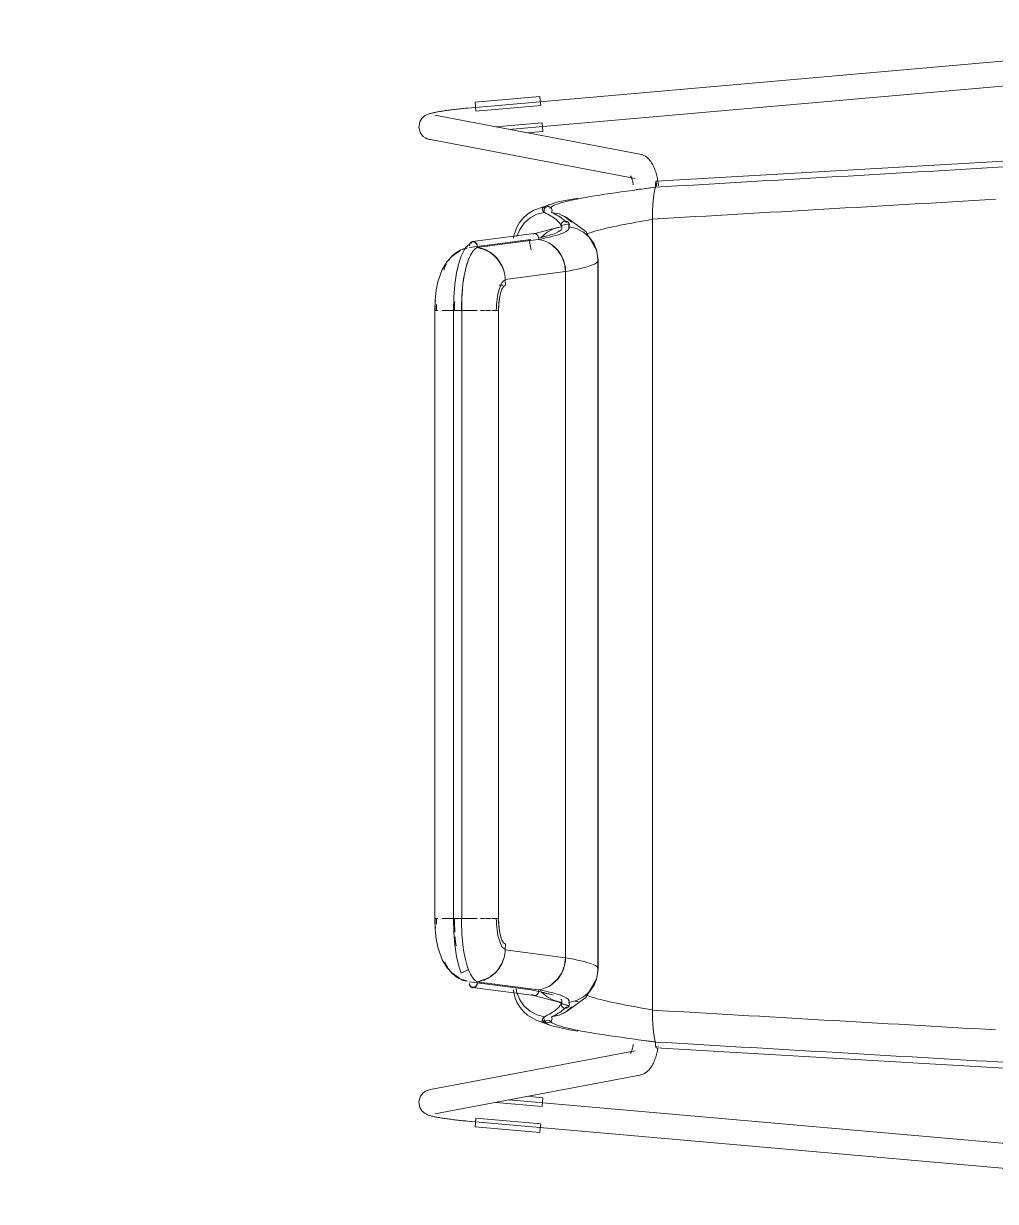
# Model space of a CAD drawing. Header units: millimetres. Extents: x 155927 to 295199, y -4084 to 97293.
# Drawn here: x 218552 to 219023, y 12021 to 12593 of the extents above; entities that cross this region are included whole.
import ezdxf

# ---------------------------------------------------------------- set-up
doc = ezdxf.new("R2010")
doc.units = ezdxf.units.MM
doc.header["$MEASUREMENT"] = 0
doc.layers.add('A-DOOR', color=4, linetype='CONTINUOUS', lineweight=9)
doc.layers.add('I-FURN', color=8, linetype='CONTINUOUS', lineweight=9)

msp = doc.modelspace()

# ---------------------------------------------------------------- linework, layer by layer
at = {"layer": 'A-DOOR'}
msp.add_arc((217568.33, 13505.61), 1010, 270, 0, dxfattribs=at)
at = {"layer": 'I-FURN'}
for p, q in [((219210.13, 12590.59), (218766.81, 12551.64)), ((218786.68, 12541.34), (219211.18, 12578.64)), ((218770.42, 12554.46), (218801.83, 12557.22)), ((218770.6, 12552.41), (218770.42, 12554.46)), ((218801.83, 12557.22), (218802.01, 12555.17)), ((218802.01, 12555.17), (218802.19, 12553.11)), ((218746.27, 12548.01), (218746.83, 12548.31)), ((218746.83, 12548.31), (218747.3, 12548.53)), ((218747.3, 12548.53), (218747.73, 12548.7)), ((218747.73, 12548.7), (218748.14, 12548.84)), ((218748.14, 12548.84), (218748.53, 12548.96)), ((218748.53, 12548.96), (218748.93, 12549.08)), ((218748.93, 12549.08), (218749.33, 12549.19)), ((218749.33, 12549.19), (218749.74, 12549.29)), ((218749.74, 12549.29), (218750.17, 12549.39)), ((218750.17, 12549.39), (218750.61, 12549.49)), ((218750.61, 12549.49), (218751.07, 12549.59)), ((218751.07, 12549.59), (218751.55, 12549.68)), ((218751.55, 12549.68), (218752.05, 12549.78)), ((218752.05, 12549.78), (218752.56, 12549.87)), ((218752.56, 12549.87), (218753.09, 12549.96)), ((218753.09, 12549.96), (218753.64, 12550.06)), ((218753.64, 12550.06), (218754.21, 12550.15)), ((218754.21, 12550.15), (218754.8, 12550.24)), ((218754.8, 12550.24), (218755.4, 12550.33)), ((218755.4, 12550.33), (218756.02, 12550.42)), ((218756.02, 12550.42), (218756.66, 12550.51)), ((218756.66, 12550.51), (218757.31, 12550.6)), ((218757.31, 12550.6), (218757.97, 12550.69)), ((218757.97, 12550.69), (218758.64, 12550.78)), ((218758.64, 12550.78), (218759.33, 12550.86)), ((218759.33, 12550.86), (218760.03, 12550.95)), ((218760.03, 12550.95), (218760.74, 12551.03)), ((218760.74, 12551.03), (218761.46, 12551.11)), ((218761.46, 12551.11), (218762.18, 12551.19)), ((218762.18, 12551.19), (218762.92, 12551.27)), ((218762.92, 12551.27), (218763.66, 12551.35)), ((218763.66, 12551.35), (218764.4, 12551.42)), ((218764.4, 12551.42), (218765.15, 12551.49)), ((218765.15, 12551.49), (218765.9, 12551.56)), ((218765.9, 12551.56), (218766.65, 12551.63)), ((218766.65, 12551.63), (218766.81, 12551.64)), ((218770.78, 12550.35), (218770.6, 12552.41)), ((218770.79, 12550.23), (218802.2, 12552.99)), ((218743.13, 12542.26), (218743.62, 12545.02)), ((218743.62, 12545.02), (218744.66, 12546.68)), ((218744.66, 12546.68), (218745.57, 12547.53)), ((218745.57, 12547.53), (218746.27, 12548.01)), ((218850.25, 12529.35), (218750.96, 12548.16)), ((218802.94, 12544.54), (218780.34, 12542.55)), ((218802.95, 12544.41), (218803.13, 12542.35)), ((218743.97, 12539.51), (218743.13, 12542.26)), ((218743.97, 12539.51), (218745.29, 12537.93)), ((218745.29, 12537.93), (218746.37, 12537.19)), ((218746.37, 12537.19), (218747.17, 12536.81)), ((218747.17, 12536.81), (218747.79, 12536.6)), ((218795.42, 12539.61), (218803.31, 12540.31)), ((218803.13, 12542.35), (218803.31, 12540.31)), ((218747.79, 12536.6), (218748.31, 12536.46)), ((218748.31, 12536.46), (218748.72, 12536.37)), ((218748.72, 12536.37), (218848.02, 12517.56)), ((219190.01, 12535.45), (218858.1, 12516.16)), ((218850.25, 12529.35), (218851.24, 12529.09)), ((218851.24, 12529.09), (218852.13, 12528.73)), ((218852.13, 12528.73), (218852.92, 12528.29)), ((218852.92, 12528.29), (218853.61, 12527.81)), ((218853.61, 12527.81), (218854.21, 12527.3)), ((218854.21, 12527.3), (218854.73, 12526.78)), ((218854.73, 12526.78), (218855.18, 12526.25)), ((218855.18, 12526.25), (218855.58, 12525.71)), ((218855.58, 12525.71), (218855.94, 12525.18)), ((218855.94, 12525.18), (218856.26, 12524.64)), ((218856.26, 12524.64), (218856.55, 12524.1)), ((218856.55, 12524.1), (218856.83, 12523.55)), ((218856.83, 12523.55), (218857.08, 12522.99)), ((218857.08, 12522.99), (218857.31, 12522.42)), ((218857.31, 12522.42), (218857.53, 12521.84)), ((218857.53, 12521.84), (218857.74, 12521.25)), ((218857.74, 12521.25), (218857.93, 12520.64)), ((218857.93, 12520.64), (218858.12, 12520.02)), ((218858.12, 12520.02), (218858.29, 12519.39)), ((218845.79, 12518.78), (218845.8, 12518.75)), ((218845.8, 12518.75), (218845.85, 12518.68)), ((218845.85, 12518.68), (218845.89, 12518.59)), ((218845.89, 12518.59), (218845.97, 12518.44)), ((218845.97, 12518.44), (218846.05, 12518.25)), ((218846.05, 12518.25), (218846.15, 12518.02)), ((218846.15, 12518.02), (218846.25, 12517.75)), ((218846.25, 12517.75), (218846.36, 12517.44)), ((218846.36, 12517.44), (218846.46, 12517.11)), ((218846.46, 12517.11), (218846.57, 12516.74)), ((218846.57, 12516.74), (218846.68, 12516.35)), ((218846.68, 12516.35), (218846.79, 12515.93)), ((218846.79, 12515.93), (218846.89, 12515.48)), ((218846.89, 12515.48), (218846.99, 12515.01)), ((218846.99, 12515.01), (218847.09, 12514.52)), ((218857.92, 12515.21), (218857.89, 12514.75)), ((218857.89, 12514.76), (218857.92, 12515.21)), ((218857.89, 12514.26), (218857.89, 12514.76)), ((218857.89, 12514.75), (218857.89, 12514.26)), ((218857.89, 12514.26), (218857.89, 12513.76)), ((218857.89, 12513.76), (218857.89, 12514.26)), ((218857.92, 12515.21), (218857.95, 12515.6)), ((218857.95, 12515.59), (218857.92, 12515.21)), ((218857.99, 12515.89), (218857.95, 12515.59)), ((218857.95, 12515.6), (218857.99, 12515.89)), ((218857.99, 12515.89), (218858.04, 12516.09)), ((218858.04, 12516.08), (218857.99, 12515.89)), ((218858.1, 12516.16), (218858.04, 12516.08)), ((218858.04, 12516.09), (218858.1, 12516.16)), ((218858.15, 12516.09), (218858.1, 12516.16)), ((218858.1, 12516.16), (218858.15, 12516.1)), ((218858.15, 12516.1), (218858.2, 12515.91)), ((218858.2, 12515.91), (218858.15, 12516.09)), ((218858.24, 12515.62), (218858.2, 12515.91)), ((218858.2, 12515.91), (218858.24, 12515.62)), ((218858.28, 12515.24), (218858.24, 12515.62)), ((218858.24, 12515.62), (218858.28, 12515.24)), ((218858.3, 12514.79), (218858.28, 12515.24)), ((218858.28, 12515.24), (218858.3, 12514.79)), ((218858.29, 12519.39), (218858.45, 12518.75)), ((218858.31, 12514.3), (218858.3, 12514.79)), ((218858.3, 12514.79), (218858.31, 12514.3)), ((218858.31, 12513.8), (218858.31, 12514.3)), ((218858.31, 12514.3), (218858.31, 12513.8)), ((218858.45, 12518.75), (218858.6, 12518.1)), ((218858.6, 12518.1), (218858.75, 12517.43)), ((218858.75, 12517.43), (218858.88, 12516.75)), ((218858.88, 12516.75), (218859, 12516.05)), ((218859, 12516.05), (218859.07, 12515.65)), ((218859.12, 12515.35), (218859.23, 12514.63)), ((218859.23, 12514.63), (218859.33, 12513.91)), ((218856.83, 12508.18), (218857.14, 12510.64)), ((218857.14, 12510.64), (218856.83, 12508.15)), ((218857.14, 12510.65), (218857.51, 12512.39)), ((218857.51, 12512.39), (218857.14, 12510.64)), ((218857.51, 12512.39), (218857.91, 12513.29)), ((218857.91, 12513.29), (218857.51, 12512.39)), ((218857.89, 12513.76), (218857.91, 12513.29)), ((218857.91, 12513.29), (218857.89, 12513.76)), ((218810.52, 12506.15), (218798.81, 12502.16)), ((218803.88, 12502.5), (218804.08, 12502.96)), ((218804.07, 12502.96), (218803.88, 12502.51)), ((218804.38, 12503.35), (218804.07, 12502.96)), ((218804.08, 12502.96), (218804.38, 12503.35)), ((218804.38, 12503.35), (218804.78, 12503.65)), ((218804.77, 12503.65), (218804.38, 12503.35)), ((218805.23, 12503.85), (218804.77, 12503.65)), ((218804.78, 12503.65), (218805.23, 12503.84)), ((218805.23, 12503.84), (218805.71, 12503.92)), ((218805.71, 12503.92), (218805.23, 12503.85)), ((218805.71, 12503.92), (218806.2, 12503.86)), ((218806.2, 12503.86), (218805.71, 12503.92)), ((218806.2, 12503.86), (218806.66, 12503.67)), ((218806.66, 12503.68), (218806.2, 12503.86)), ((218807.06, 12503.39), (218806.66, 12503.68)), ((218806.66, 12503.67), (218807.06, 12503.39)), ((218807.06, 12503.39), (218807.38, 12503.01)), ((218807.38, 12503.01), (218807.06, 12503.39)), ((218807.38, 12503.01), (218807.59, 12502.56)), ((218807.59, 12502.56), (218807.38, 12503.01)), ((218807.59, 12502.56), (218807.68, 12502.07)), ((218807.68, 12502.07), (218807.59, 12502.56)), ((218820.18, 12508.05), (218810.52, 12506.15)), ((218856.44, 12501.57), (218856.59, 12505.05)), ((218856.59, 12505.04), (218856.44, 12501.51)), ((218856.59, 12505.09), (218856.83, 12508.15)), ((218856.83, 12508.15), (218856.59, 12505.04)), ((218793.74, 12498.35), (218791.96, 12496.18)), ((218795.98, 12500.34), (218793.74, 12498.35)), ((218797.06, 12498.4), (218794.23, 12495.92)), ((218798.81, 12502.16), (218795.98, 12500.34)), ((218800.38, 12500.14), (218797.06, 12498.4)), ((218804.01, 12501.04), (218800.38, 12500.14)), ((218803.88, 12502.51), (218803.8, 12502.01)), ((218803.8, 12502.01), (218803.88, 12502.5)), ((218803.85, 12501.51), (218803.8, 12502.01)), ((218803.8, 12502.01), (218803.85, 12501.51)), ((218804.01, 12501.04), (218803.85, 12501.51)), ((218803.85, 12501.51), (218804.01, 12501.04)), ((218807.65, 12501.57), (218807.5, 12501.09)), ((218807.5, 12501.09), (218807.65, 12501.57)), ((218807.5, 12501.09), (218811.11, 12500.3)), ((218811.11, 12500.31), (218807.5, 12501.09)), ((218807.68, 12502.07), (218807.65, 12501.57)), ((218807.65, 12501.57), (218807.68, 12502.07)), ((218814.43, 12498.67), (218811.11, 12500.31)), ((218811.11, 12500.3), (218814.43, 12498.66)), ((218814.51, 12498.72), (218812.76, 12499.61)), ((218813.18, 12496.67), (218813.64, 12496.86)), ((218813.64, 12496.86), (218813.18, 12496.67)), ((218814.13, 12496.93), (218813.64, 12496.86)), ((218813.64, 12496.86), (218814.13, 12496.92)), ((218814.62, 12496.86), (218814.13, 12496.93)), ((218814.13, 12496.92), (218814.62, 12496.86)), ((218817.27, 12496.27), (218814.43, 12498.67)), ((218814.43, 12498.66), (218817.27, 12496.27)), ((218824.05, 12491.74), (218814.51, 12498.72)), ((218814.62, 12496.86), (218815.08, 12496.67)), ((218815.09, 12496.67), (218814.62, 12496.86)), ((218856.38, 12497.82), (218856.44, 12501.51)), ((218856.44, 12501.51), (218856.38, 12497.74)), ((218856.38, 12497.74), (218856.38, 12114.34)), ((218856.38, 12114.34), (218856.38, 12497.74)), ((218790.62, 12493.91), (218789.32, 12490.31)), ((218791.96, 12496.18), (218790.62, 12493.91)), ((218792.06, 12492.84), (218790.66, 12489.32)), ((218794.23, 12495.92), (218792.06, 12492.84)), ((218798.92, 12490.76), (218810.53, 12493.73)), ((218805.27, 12491.44), (218802.4, 12488.93)), ((218808.67, 12493.19), (218805.27, 12491.44)), ((218812.38, 12494.09), (218808.67, 12493.19)), ((218810.53, 12493.73), (218812.4, 12494.05)), ((218815.99, 12495.6), (218812.1, 12494.76)), ((218812.18, 12495.05), (218812.26, 12495.54)), ((218812.26, 12495.54), (218812.18, 12495.05)), ((218812.22, 12494.55), (218812.18, 12495.05)), ((218812.18, 12495.05), (218812.22, 12494.56)), ((218812.22, 12494.56), (218812.38, 12494.09)), ((218812.38, 12494.08), (218812.22, 12494.55)), ((218812.46, 12496), (218812.26, 12495.54)), ((218812.26, 12495.54), (218812.47, 12495.99)), ((218812.78, 12496.38), (218812.46, 12496)), ((218812.47, 12495.99), (218812.78, 12496.37)), ((218812.78, 12496.37), (218813.18, 12496.67)), ((218813.18, 12496.67), (218812.78, 12496.38)), ((218815.08, 12496.67), (218815.49, 12496.37)), ((218815.49, 12496.38), (218815.09, 12496.67)), ((218815.8, 12496), (218815.49, 12496.38)), ((218815.49, 12496.37), (218815.8, 12495.99)), ((218816, 12495.54), (218815.8, 12496)), ((218815.8, 12495.99), (218816, 12495.54)), ((218815.9, 12493.02), (218815.86, 12495.9)), ((218816.05, 12494.55), (218815.88, 12494.08)), ((218815.89, 12494.09), (218816.05, 12494.56)), ((218819.6, 12493.19), (218815.89, 12494.09)), ((218816, 12495.54), (218816.08, 12495.05)), ((218816.09, 12495.05), (218816, 12495.54)), ((218816.08, 12495.05), (218816.05, 12494.55)), ((218816.05, 12494.56), (218816.09, 12495.05)), ((218819.6, 12493.19), (218822.99, 12491.43)), ((218823, 12491.44), (218819.6, 12493.19)), ((218822.99, 12491.43), (218825.86, 12488.93)), ((218825.87, 12488.93), (218823, 12491.44)), ((218829.16, 12483.08), (218824.05, 12491.74)), ((218765.82, 12484.01), (218768.72, 12486.56)), ((218797.35, 12487.92), (218767.66, 12484.08)), ((218799, 12490.77), (218769.22, 12486.92)), ((218771.2, 12484.1), (218800.9, 12487.94)), ((218789.32, 12490.31), (218789.09, 12488.54)), ((218796.57, 12487.8), (218797.53, 12482.98)), ((218798.76, 12490.72), (218798.32, 12490.54)), ((218799.23, 12490.79), (218798.76, 12490.72)), ((218799.7, 12490.72), (218799.23, 12490.79)), ((218800.14, 12490.53), (218799.7, 12490.72)), ((218800.52, 12490.24), (218800.14, 12490.53)), ((218800.82, 12489.86), (218800.52, 12490.24)), ((218801.02, 12489.4), (218800.82, 12489.86)), ((218801.1, 12488.91), (218801.02, 12489.4)), ((218801.06, 12488.42), (218801.1, 12488.91)), ((218825.86, 12488.93), (218828.03, 12485.79)), ((218828.04, 12485.8), (218825.87, 12488.93)), ((218829.23, 12482.93), (218827.86, 12486.11)), ((218828.03, 12485.79), (218829.4, 12482.22)), ((218829.4, 12482.22), (218828.04, 12485.8)), ((218756.84, 12477.29), (218759.13, 12479.76)), ((218759.13, 12479.76), (218763.03, 12482.44)), ((218762.47, 12476.44), (218763.64, 12479.9)), ((218763.03, 12482.44), (218763.23, 12482.54)), ((218763.64, 12479.9), (218765.82, 12484.01)), ((218768.85, 12484.23), (218773.63, 12484.85)), ((218810.41, 12482.83), (218807.67, 12485.31)), ((218812.49, 12479.71), (218810.41, 12482.83)), ((218813.8, 12476.17), (218812.49, 12479.71)), ((218830.03, 12477.89), (218829.23, 12482.93)), ((218829.4, 12482.22), (218829.88, 12478.43)), ((218829.88, 12478.43), (218829.4, 12482.22)), ((218754.45, 12473.4), (218756.84, 12477.29)), ((218761.37, 12471.75), (218762.47, 12476.44)), ((218766.08, 12474.7), (218765.11, 12470.27)), ((218767.18, 12478.14), (218766.08, 12474.7)), ((218814.28, 12472.4), (218813.8, 12476.17)), ((218829.88, 12478.43), (218829.88, 12133.65)), ((218829.88, 12133.65), (218829.88, 12478.43)), ((218830.03, 12438.99), (218830.03, 12477.9)), ((218752.32, 12467.35), (218754.45, 12473.4)), ((218760.53, 12466.13), (218761.37, 12471.75)), ((218765.11, 12470.27), (218764.52, 12466.26)), ((218785, 12468.54), (218814.28, 12472.4)), ((218785.07, 12465.82), (218785, 12468.54)), ((218814.28, 12472.4), (218814.28, 12139.69)), ((218814.28, 12139.69), (218814.28, 12472.4)), ((218751.02, 12458.5), (218751.53, 12463.32)), ((218751.53, 12463.32), (218752.32, 12467.35)), ((218760.04, 12460.01), (218760.53, 12466.13)), ((218764.52, 12466.26), (218763.99, 12459.69)), ((218784.03, 12465.82), (218782.06, 12465.82)), ((218782.75, 12461.85), (218783.42, 12463.83)), ((218783.42, 12463.83), (218784.21, 12465.18)), ((218784.21, 12465.18), (218785.07, 12465.82)), ((218750.91, 12453.47), (218751.02, 12458.5)), ((218759.95, 12453.47), (218760.04, 12460.01)), ((218763.99, 12459.69), (218763.91, 12453.47)), ((218781.92, 12456.5), (218782.24, 12459.36)), ((218782.24, 12459.36), (218782.75, 12461.85)), ((218751.08, 12453.47), (218750.91, 12453.47)), ((218750.91, 12453.47), (218750.91, 12158.62)), ((218750.93, 12453.47), (218752.4, 12453.47)), ((218754.43, 12453.47), (218757.01, 12453.47)), ((218760.19, 12453.47), (218757.17, 12453.47)), ((218757.18, 12453.47), (218760.19, 12453.47)), ((218759.95, 12453.47), (218759.95, 12158.62)), ((218759.95, 12453.47), (218763.9, 12453.47)), ((218760.02, 12453.47), (218759.95, 12453.47)), ((218760.22, 12453.47), (218760.02, 12453.47)), ((218760.52, 12453.47), (218760.22, 12453.47)), ((218760.91, 12453.47), (218760.52, 12453.47)), ((218761.36, 12453.47), (218760.91, 12453.47)), ((218761.86, 12453.47), (218761.36, 12453.47)), ((218762.35, 12453.47), (218761.86, 12453.47)), ((218762.83, 12453.47), (218762.35, 12453.47)), ((218763.25, 12453.47), (218762.83, 12453.47)), ((218763.58, 12453.47), (218763.25, 12453.47)), ((218763.8, 12453.47), (218763.58, 12453.47)), ((218763.9, 12453.47), (218763.8, 12453.47)), ((218767.69, 12453.47), (218763.88, 12453.47)), ((218763.88, 12453.47), (218767.69, 12453.47)), ((218763.91, 12158.62), (218763.91, 12453.47)), ((218767.89, 12453.47), (218771.45, 12453.47)), ((218773.08, 12453.47), (218774.92, 12453.47)), ((218775.44, 12453.47), (218777.9, 12453.47)), ((218778.49, 12453.47), (218780.23, 12453.47)), ((218781.75, 12453.47), (218781.75, 12158.62)), ((218781.81, 12453.47), (218781.92, 12456.5)), ((218781.81, 12158.62), (218781.81, 12453.47)), ((218830.03, 12134.19), (218830.03, 12438.99)), ((218750.91, 12158.62), (218751.08, 12158.62)), ((218750.91, 12158.62), (218751.02, 12153.59)), ((218752.4, 12158.62), (218750.93, 12158.62)), ((218757.01, 12158.62), (218754.43, 12158.62)), ((218757.17, 12158.62), (218760.19, 12158.62)), ((218760.19, 12158.62), (218757.18, 12158.62)), ((218763.8, 12158.62), (218759.95, 12158.62)), ((218759.95, 12158.62), (218760.04, 12152.07)), ((218759.95, 12158.62), (218760.02, 12158.62)), ((218760.02, 12158.62), (218760.22, 12158.62)), ((218760.22, 12158.62), (218760.52, 12158.62)), ((218760.52, 12158.62), (218760.91, 12158.62)), ((218760.91, 12158.62), (218761.36, 12158.62)), ((218761.36, 12158.62), (218761.86, 12158.62)), ((218761.86, 12158.62), (218762.35, 12158.62)), ((218762.35, 12158.62), (218762.83, 12158.62)), ((218762.83, 12158.62), (218763.25, 12158.62)), ((218763.25, 12158.62), (218763.58, 12158.62)), ((218763.58, 12158.62), (218763.8, 12158.62)), ((218763.88, 12158.62), (218767.69, 12158.62)), ((218767.69, 12158.62), (218763.88, 12158.62)), ((218771.45, 12158.62), (218767.89, 12158.62)), ((218774.92, 12158.62), (218773.07, 12158.62)), ((218777.9, 12158.62), (218775.44, 12158.62)), ((218780.23, 12158.62), (218778.49, 12158.62)), ((218781.92, 12155.58), (218781.81, 12158.62)), ((218782.24, 12152.73), (218781.92, 12155.58)), ((218751.02, 12153.59), (218751.53, 12148.76)), ((218751.53, 12148.76), (218752.32, 12144.73)), ((218760.04, 12152.07), (218760.53, 12145.95)), ((218782.75, 12150.23), (218782.24, 12152.73)), ((218783.42, 12148.25), (218782.75, 12150.23)), ((218752.32, 12144.73), (218754.45, 12138.68)), ((218760.53, 12145.95), (218761.37, 12140.33)), ((218784.21, 12146.9), (218783.42, 12148.25)), ((218785.07, 12146.26), (218784.21, 12146.9)), ((218785, 12143.55), (218785.07, 12146.26)), ((218814.28, 12139.69), (218785, 12143.55)), ((218754.45, 12138.68), (218756.84, 12134.8)), ((218761.37, 12140.33), (218762.47, 12135.64)), ((218813.8, 12135.92), (218814.28, 12139.69)), ((218756.84, 12134.8), (218759.13, 12132.32)), ((218759.13, 12132.32), (218763.03, 12129.64)), ((218762.47, 12135.64), (218763.64, 12132.19)), ((218763.64, 12132.19), (218767.18, 12133.95)), ((218810.41, 12129.26), (218812.49, 12132.37)), ((218812.49, 12132.37), (218813.8, 12135.92)), ((218830.03, 12134.19), (218829.23, 12129.15)), ((218829.88, 12133.65), (218829.4, 12129.86)), ((218829.4, 12129.86), (218829.88, 12133.65)), ((218763.03, 12129.64), (218763.23, 12129.55)), ((218767.66, 12128), (218797.35, 12124.16)), ((218771.19, 12127.55), (218773.63, 12127.23)), ((218771.2, 12127.98), (218800.9, 12124.14)), ((218807.67, 12126.77), (218810.41, 12129.26)), ((218829.16, 12129), (218824.05, 12120.35)), ((218828.03, 12126.29), (218825.86, 12123.16)), ((218825.87, 12123.15), (218828.04, 12126.29)), ((218829.23, 12129.15), (218827.86, 12125.97)), ((218829.4, 12129.86), (218828.03, 12126.29)), ((218828.04, 12126.29), (218829.4, 12129.86)), ((218769.22, 12125.16), (218799, 12121.31)), ((218789, 12124.04), (218789.15, 12122.62)), ((218789.15, 12122.62), (218789.8, 12120.11)), ((218789.8, 12120.11), (218790.83, 12117.75)), ((218790.67, 12122.77), (218790.29, 12124.51)), ((218790.29, 12124.5), (218790.66, 12122.76)), ((218790.66, 12122.76), (218792.06, 12119.25)), ((218802.87, 12122.91), (218796.57, 12124.28)), ((218797.93, 12121.84), (218798.32, 12121.55)), ((218798.32, 12121.55), (218798.76, 12121.36)), ((218798.76, 12121.36), (218799.23, 12121.29)), ((218798.92, 12121.32), (218810.53, 12118.35)), ((218799.23, 12121.29), (218799.7, 12121.36)), ((218799.7, 12121.36), (218800.14, 12121.55)), ((218800.14, 12121.55), (218800.52, 12121.84)), ((218800.52, 12121.84), (218800.82, 12122.23)), ((218800.82, 12122.23), (218801.02, 12122.68)), ((218801.02, 12122.68), (218801.1, 12123.17)), ((218801.1, 12123.17), (218801.06, 12123.67)), ((218802.4, 12123.15), (218805.27, 12120.64)), ((218805.3, 12122.15), (218802.87, 12122.91)), ((218805.27, 12120.64), (218808.67, 12118.89)), ((218824.05, 12120.35), (218814.51, 12113.36)), ((218822.99, 12120.65), (218819.6, 12118.9)), ((218819.6, 12118.89), (218823, 12120.64)), ((218825.86, 12123.16), (218822.99, 12120.65)), ((218823, 12120.64), (218825.87, 12123.15)), ((218790.83, 12117.75), (218792.21, 12115.55)), ((218792.06, 12119.25), (218794.23, 12116.16)), ((218792.21, 12115.55), (218793.89, 12113.57)), ((218794.23, 12116.16), (218797.06, 12113.68)), ((218808.67, 12118.89), (218812.38, 12118)), ((218810.53, 12118.35), (218815.86, 12116.19)), ((218812.1, 12117.32), (218815.99, 12116.48)), ((218812.18, 12117.03), (218812.22, 12117.53)), ((218812.22, 12117.53), (218812.18, 12117.03)), ((218812.26, 12116.54), (218812.18, 12117.03)), ((218812.18, 12117.03), (218812.26, 12116.54)), ((218812.22, 12117.53), (218812.38, 12118)), ((218812.38, 12118), (218812.22, 12117.53)), ((218812.47, 12116.09), (218812.26, 12116.54)), ((218812.26, 12116.54), (218812.46, 12116.09)), ((218812.46, 12116.09), (218812.78, 12115.7)), ((218812.78, 12115.71), (218812.47, 12116.09)), ((218813.18, 12115.41), (218812.78, 12115.71)), ((218812.78, 12115.7), (218813.18, 12115.41)), ((218813.64, 12115.23), (218813.18, 12115.41)), ((218813.18, 12115.41), (218813.64, 12115.22)), ((218814.13, 12115.16), (218813.64, 12115.23)), ((218813.64, 12115.22), (218814.13, 12115.16)), ((218814.62, 12115.23), (218814.13, 12115.16)), ((218814.13, 12115.16), (218814.62, 12115.22)), ((218817.27, 12115.82), (218814.43, 12113.42)), ((218814.43, 12113.41), (218817.27, 12115.82)), ((218815.08, 12115.41), (218814.62, 12115.23)), ((218814.62, 12115.22), (218815.09, 12115.41)), ((218815.49, 12115.71), (218815.08, 12115.41)), ((218815.09, 12115.41), (218815.49, 12115.7)), ((218815.8, 12116.09), (218815.49, 12115.71)), ((218815.49, 12115.7), (218815.8, 12116.09)), ((218816, 12116.54), (218815.8, 12116.09)), ((218815.8, 12116.09), (218816, 12116.54)), ((218815.88, 12118), (218816.05, 12117.53)), ((218815.89, 12118), (218819.6, 12118.89)), ((218816.05, 12117.53), (218815.89, 12118)), ((218816.08, 12117.03), (218816, 12116.54)), ((218816, 12116.54), (218816.09, 12117.03)), ((218816.05, 12117.53), (218816.08, 12117.03)), ((218816.09, 12117.03), (218816.05, 12117.53)), ((218856.38, 12114.34), (218856.44, 12110.57)), ((218856.44, 12110.57), (218856.38, 12114.26)), ((218793.89, 12113.57), (218795.86, 12111.84)), ((218795.86, 12111.84), (218799.97, 12109.33)), ((218797.06, 12113.68), (218800.38, 12111.94)), ((218799.97, 12109.33), (218807.6, 12106.66)), ((218800.38, 12111.94), (218804.01, 12111.04)), ((218803.09, 12110.13), (218802.77, 12108.97)), ((218802.77, 12108.97), (218806.61, 12109.16)), ((218803.88, 12109.58), (218803.8, 12110.07)), ((218803.8, 12110.07), (218803.88, 12109.58)), ((218803.85, 12110.57), (218804.01, 12111.04)), ((218804.01, 12111.04), (218803.85, 12110.57)), ((218804.08, 12109.12), (218803.88, 12109.58)), ((218803.88, 12109.58), (218804.07, 12109.12)), ((218804.07, 12109.12), (218804.38, 12108.73)), ((218804.38, 12108.74), (218804.08, 12109.12)), ((218804.78, 12108.44), (218804.38, 12108.74)), ((218804.38, 12108.73), (218804.77, 12108.43)), ((218804.77, 12108.43), (218805.23, 12108.24)), ((218805.23, 12108.24), (218804.78, 12108.44)), ((218807.06, 12108.7), (218806.66, 12108.41)), ((218806.66, 12108.4), (218807.06, 12108.69)), ((218807.38, 12109.07), (218807.06, 12108.7)), ((218807.06, 12108.69), (218807.38, 12109.07)), ((218807.59, 12109.52), (218807.38, 12109.07)), ((218807.38, 12109.07), (218807.59, 12109.52)), ((218811.11, 12111.78), (218807.5, 12110.99)), ((218807.5, 12110.99), (218811.11, 12111.77)), ((218807.5, 12110.99), (218807.65, 12110.51)), ((218807.65, 12110.51), (218807.5, 12110.99)), ((218807.68, 12110.02), (218807.59, 12109.52)), ((218807.59, 12109.52), (218807.68, 12110.01)), ((218807.65, 12110.51), (218807.68, 12110.02)), ((218807.68, 12110.01), (218807.65, 12110.51)), ((218814.43, 12113.42), (218811.11, 12111.78)), ((218811.11, 12111.77), (218814.43, 12113.41)), ((218814.51, 12113.36), (218812.76, 12112.47)), ((218856.44, 12110.57), (218856.59, 12107.04)), ((218856.59, 12107.04), (218856.44, 12110.51)), ((218805.71, 12108.17), (218805.23, 12108.24)), ((218805.23, 12108.24), (218805.71, 12108.16)), ((218806.2, 12108.23), (218805.71, 12108.17)), ((218805.71, 12108.16), (218806.2, 12108.22)), ((218806.66, 12108.41), (218806.2, 12108.23)), ((218806.2, 12108.22), (218806.66, 12108.4)), ((218807.6, 12106.66), (218816.12, 12104.77)), ((218816.12, 12104.77), (218820.18, 12104.03)), ((218856.59, 12107.04), (218856.83, 12103.94)), ((218856.83, 12103.93), (218856.59, 12106.99)), ((218856.83, 12103.94), (218857.14, 12101.44)), ((218857.14, 12101.44), (218856.83, 12103.9)), ((218846.89, 12096.6), (218846.99, 12097.07)), ((218846.99, 12097.07), (218847.09, 12097.56)), ((218857.14, 12101.44), (218857.51, 12099.69)), ((218857.51, 12099.69), (218857.14, 12101.43)), ((218857.91, 12098.79), (218857.51, 12099.69)), ((218857.51, 12099.69), (218857.91, 12098.79)), ((218857.91, 12098.79), (218857.89, 12098.32)), ((218857.89, 12098.32), (218857.91, 12098.79)), ((218857.89, 12098.32), (218857.89, 12097.82)), ((218857.89, 12097.82), (218857.89, 12098.32)), ((218857.89, 12097.82), (218857.89, 12097.33)), ((218857.89, 12097.33), (218857.89, 12097.82)), ((218857.89, 12097.33), (218857.92, 12096.88)), ((218857.92, 12096.87), (218857.89, 12097.33)), ((218848.02, 12094.52), (218748.72, 12075.71)), ((218845.79, 12093.3), (218845.8, 12093.33)), ((218845.8, 12093.33), (218845.85, 12093.4)), ((218845.85, 12093.4), (218845.89, 12093.49)), ((218845.89, 12093.49), (218845.97, 12093.64)), ((218845.97, 12093.64), (218846.05, 12093.83)), ((218846.05, 12093.83), (218846.15, 12094.07)), ((218846.15, 12094.07), (218846.25, 12094.34)), ((218846.25, 12094.34), (218846.36, 12094.64)), ((218846.36, 12094.64), (218846.46, 12094.98)), ((218846.46, 12094.98), (218846.57, 12095.34)), ((218846.57, 12095.34), (218846.68, 12095.74)), ((218846.68, 12095.74), (218846.79, 12096.16)), ((218846.79, 12096.16), (218846.89, 12096.6)), ((218857.74, 12090.84), (218857.93, 12091.44)), ((218857.92, 12096.88), (218857.95, 12096.49)), ((218857.95, 12096.49), (218857.92, 12096.87)), ((218857.93, 12091.44), (218858.12, 12092.06)), ((218857.95, 12096.49), (218857.99, 12096.19)), ((218857.99, 12096.19), (218857.95, 12096.49)), ((218858.1, 12095.93), (218858.15, 12095.99)), ((218858.15, 12095.99), (218858.1, 12095.92)), ((219190.01, 12076.64), (218858.1, 12095.92)), ((218858.12, 12092.06), (218858.29, 12092.69)), ((218858.2, 12096.17), (218858.24, 12096.46)), ((218858.24, 12096.46), (218858.2, 12096.17)), ((218858.24, 12096.46), (218858.28, 12096.84)), ((218858.28, 12096.84), (218858.24, 12096.46)), ((218858.29, 12092.69), (218858.45, 12093.33)), ((218858.45, 12093.33), (218858.6, 12093.99)), ((218858.6, 12093.99), (218858.75, 12094.66)), ((218858.75, 12094.66), (218858.88, 12095.34)), ((218858.88, 12095.34), (218859, 12096.03)), ((218859.07, 12096.43), (218859.12, 12096.73)), ((218854.73, 12085.31), (218855.18, 12085.84)), ((218855.18, 12085.84), (218855.58, 12086.37)), ((218855.58, 12086.37), (218855.94, 12086.91)), ((218855.94, 12086.91), (218856.26, 12087.45)), ((218856.26, 12087.45), (218856.55, 12087.98)), ((218856.55, 12087.98), (218856.83, 12088.53)), ((218856.83, 12088.53), (218857.08, 12089.09)), ((218857.08, 12089.09), (218857.31, 12089.66)), ((218857.31, 12089.66), (218857.53, 12090.24)), ((218857.53, 12090.24), (218857.74, 12090.84)), ((218750.96, 12063.92), (218850.25, 12082.73)), ((218850.25, 12082.73), (218851.24, 12082.99)), ((218851.24, 12082.99), (218852.13, 12083.35)), ((218852.13, 12083.35), (218852.92, 12083.79)), ((218852.92, 12083.79), (218853.61, 12084.28)), ((218853.61, 12084.28), (218854.21, 12084.79)), ((218854.21, 12084.79), (218854.73, 12085.31)), ((218745.29, 12074.15), (218746.37, 12074.9)), ((218746.37, 12074.9), (218747.17, 12075.27)), ((218747.17, 12075.27), (218747.79, 12075.49)), ((218747.79, 12075.49), (218748.31, 12075.62)), ((218748.31, 12075.62), (218748.72, 12075.71)), ((218743.97, 12072.57), (218743.13, 12069.82)), ((218743.13, 12069.82), (218743.62, 12067.06)), ((218743.97, 12072.57), (218745.29, 12074.15)), ((218780.46, 12069.52), (218802.94, 12067.54)), ((219211.18, 12033.45), (218786.83, 12070.73)), ((218803.31, 12071.78), (218795.42, 12072.47)), ((218803.13, 12069.73), (218802.95, 12067.67)), ((218803.31, 12071.78), (218803.13, 12069.73)), ((218743.62, 12067.06), (218744.66, 12065.41)), ((218744.66, 12065.41), (218745.57, 12064.55)), ((218745.57, 12064.55), (218746.27, 12064.07)), ((218746.27, 12064.07), (218746.83, 12063.77)), ((218746.83, 12063.77), (218747.3, 12063.55)), ((218747.3, 12063.55), (218747.73, 12063.38)), ((218747.73, 12063.38), (218748.14, 12063.24)), ((218748.14, 12063.24), (218748.53, 12063.12)), ((218748.53, 12063.12), (218748.93, 12063)), ((218748.93, 12063), (218749.33, 12062.9)), ((218749.33, 12062.9), (218749.74, 12062.79)), ((218749.74, 12062.79), (218750.17, 12062.69)), ((218750.17, 12062.69), (218750.61, 12062.59)), ((218750.61, 12062.59), (218751.07, 12062.5)), ((218751.07, 12062.5), (218751.55, 12062.4)), ((218751.55, 12062.4), (218752.05, 12062.31)), ((218752.05, 12062.31), (218752.56, 12062.21)), ((218752.56, 12062.21), (218753.09, 12062.12)), ((218753.09, 12062.12), (218753.64, 12062.03)), ((218753.64, 12062.03), (218754.21, 12061.93)), ((218754.21, 12061.93), (218754.8, 12061.84)), ((218754.8, 12061.84), (218755.4, 12061.75)), ((218755.4, 12061.75), (218756.02, 12061.66)), ((218756.02, 12061.66), (218756.66, 12061.57)), ((218756.66, 12061.57), (218757.31, 12061.48)), ((218757.31, 12061.48), (218757.97, 12061.39)), ((218757.97, 12061.39), (218758.64, 12061.31)), ((218758.64, 12061.31), (218759.33, 12061.22)), ((218759.33, 12061.22), (218760.03, 12061.14)), ((218760.03, 12061.14), (218760.74, 12061.05)), ((218760.74, 12061.05), (218761.46, 12060.97)), ((218761.46, 12060.97), (218762.18, 12060.89)), ((218762.18, 12060.89), (218762.92, 12060.81)), ((218762.92, 12060.81), (218763.66, 12060.74)), ((218763.66, 12060.74), (218764.4, 12060.66)), ((218764.4, 12060.66), (218765.15, 12060.59)), ((218765.15, 12060.59), (218765.9, 12060.52)), ((218765.9, 12060.52), (218766.65, 12060.45)), ((218766.65, 12060.45), (218766.81, 12060.44)), ((218766.81, 12060.44), (219210.13, 12021.49)), ((218770.42, 12057.63), (218770.6, 12059.67)), ((218801.83, 12054.87), (218770.42, 12057.63)), ((218770.6, 12059.67), (218770.78, 12061.73)), ((218802.2, 12059.1), (218770.79, 12061.86)), ((218802.19, 12058.97), (218802.01, 12056.91)), ((218802.01, 12056.91), (218801.83, 12054.87))]:
    msp.add_line(p, q, dxfattribs=at)
for centre, major_axis, ratio, start_param, end_param in [((218799.23, 12488.83), (0, 1.96), 0.955139, 4.501447, 6.790779), ((218799.21, 12472.27), (0, 15.78), 0.955139, 5.929149, 6.170649), ((218799.21, 12472.27), (0, 15.78), 0.955139, 5.687432, 5.928979), ((218799.21, 12472.27), (0, 15.78), 0.955139, 4.720632, 5.68731), ((218755.19, 12453.47), (0, 12.4), 0.287441, 1.332781, 1.570796), ((218766.66, 12453.47), (-15.75, 0), 0.000004, 3.431839, 3.614078), ((218755.19, 12158.62), (0, -12.4), 0.287441, 4.712389, 4.932602), ((218766.66, 12158.62), (-15.75, 0), 0.000004, 2.669107, 2.851347), ((218799.21, 12139.82), (0, 15.78), 0.955139, 3.737469, 4.704147), ((218799.21, 12139.82), (0, 15.78), 0.955139, 3.495799, 3.737346), ((218799.23, 12123.26), (0, 1.96), 0.955139, 2.379629, 4.923331), ((218799.21, 12139.82), (0, 15.78), 0.955139, 3.254129, 3.495629)]:
    msp.add_ellipse(centre, major_axis=major_axis, ratio=ratio, start_param=start_param, end_param=end_param, dxfattribs=at)
for points in [[(218857.91, 12513.29), (218913.14, 12516.51), (219023.74, 12522.95), (219134.5, 12529.39), (219189.91, 12532.61)], [(218857.9, 12513.28), (218854.84, 12512.89), (218851.74, 12512.5), (218848.69, 12512.12)], [(218856.38, 12497.82), (218911.74, 12501.02), (218967.16, 12504.21), (219022.62, 12507.41)], [(218815.88, 12494.08), (218816.43, 12493.06), (218814.47, 12491.01), (218806.4, 12488.97), (218800.9, 12487.94)], [(218763.88, 12453.47), (218763.84, 12455.81), (218763.91, 12460.47), (218764.54, 12467.32), (218765.65, 12473.46), (218767.18, 12478.54), (218769.08, 12482.24), (218770.48, 12483.55), (218771.21, 12483.9)], [(218764.32, 12483.01), (218764.95, 12483.26), (218765.6, 12483.42), (218766.26, 12483.56)], [(218785, 12468.54), (218784.96, 12469.83), (218784.6, 12472.33), (218783.19, 12475.93), (218781, 12479.08), (218778.16, 12481.61), (218774.82, 12483.37), (218772.44, 12483.95), (218771.2, 12484.1)], [(218771.38, 12484.86), (218771.4, 12484.7), (218771.4, 12484.53), (218771.36, 12484.37)], [(218772.72, 12483.64), (218774.1, 12483.33), (218775.47, 12482.83), (218776.73, 12482.13)], [(218756.39, 12475.85), (218755.96, 12474.96), (218755.56, 12474.04), (218755.32, 12473.08)], [(218830.03, 12477.9), (218830.03, 12478.08), (218829.98, 12478.25), (218829.88, 12478.43)], [(218780.69, 12453.47), (218780.74, 12457.26), (218781.71, 12464.65), (218783.88, 12468.03), (218784.99, 12468.29)], [(218751, 12453.47), (218751, 12455.18), (218751.07, 12456.86), (218751.22, 12458.44)], [(218760.48, 12453.47), (218760.46, 12454.9), (218760.46, 12456.32), (218760.5, 12457.73)], [(218782.7, 12461.85), (218782.15, 12459.8), (218781.87, 12457.08), (218781.78, 12454.3)], [(218751.19, 12154.01), (218751.06, 12155.48), (218751, 12157.04), (218751, 12158.62)], [(218760.59, 12152.02), (218760.48, 12154.2), (218760.44, 12156.4), (218760.48, 12158.62)], [(218784.99, 12143.79), (218784.43, 12143.92), (218783.33, 12144.87), (218781.94, 12148.19), (218780.98, 12152.99), (218780.71, 12156.72), (218780.69, 12158.62)], [(218781.76, 12157.78), (218781.82, 12155), (218782.18, 12152.45), (218782.7, 12150.24)], [(218761.16, 12145.46), (218760.98, 12146.87), (218760.81, 12148.32), (218760.7, 12149.8)], [(218771.2, 12127.98), (218772.44, 12128.13), (218774.82, 12128.71), (218778.16, 12130.47), (218781, 12133), (218783.19, 12136.15), (218784.6, 12139.75), (218784.96, 12142.25), (218785, 12143.55)], [(218755.75, 12137.75), (218755.91, 12137.3), (218756.09, 12136.87), (218756.29, 12136.44)], [(218784.12, 12138.91), (218783.83, 12138.07), (218783.46, 12137.27), (218783.06, 12136.45)], [(218826.81, 12136.67), (218824.2, 12137.67), (218820.01, 12138.68), (218814.28, 12139.69)], [(218756.39, 12136.23), (218756.79, 12135.42), (218757.25, 12134.63), (218757.78, 12133.9)], [(218771.21, 12128.18), (218770.48, 12128.54), (218769.08, 12129.85), (218767.81, 12132.31), (218767.24, 12133.78)], [(218783.06, 12136.45), (218781.86, 12134.2), (218780.23, 12131.96), (218778.08, 12130.82)], [(218830.03, 12134.19), (218830.03, 12134.94), (218829.65, 12135.7), (218827.49, 12136.45)], [(218829.88, 12133.65), (218829.98, 12133.83), (218830.03, 12134.01), (218830.03, 12134.19)], [(218766.33, 12128.45), (218765.64, 12128.61), (218764.97, 12128.81), (218764.31, 12129.06)], [(218776.71, 12129.97), (218775.45, 12129.27), (218774.09, 12128.86), (218772.71, 12128.53)], [(218808.23, 12121.54), (218806.33, 12122.19), (218803.53, 12122.85), (218800.48, 12123.51)], [(218815.88, 12118), (218816.43, 12119.02), (218814.47, 12121.07), (218806.4, 12123.12), (218800.9, 12124.14)], [(218812.38, 12118), (218812.67, 12118.54), (218812.53, 12119.09), (218811.96, 12119.63)], [(218820.35, 12118.39), (218819.88, 12118.45), (218819.41, 12118.5), (218818.95, 12118.56)], [(219022.62, 12104.68), (218967.16, 12107.87), (218911.74, 12111.07), (218856.38, 12114.26)], [(218857.9, 12098.81), (218854.77, 12099.2), (218851.61, 12099.6), (218848.5, 12099.99)], [(218857.91, 12098.79), (218913.14, 12095.57), (219023.74, 12089.13), (219134.5, 12082.69), (219189.91, 12079.47)]]:
    msp.add_open_spline(points, degree=3, dxfattribs=at)
for points, knots in [([(218857.91, 12513.29), (218850.36, 12512.27), (218835.15, 12510.24), (218816.71, 12507.19), (218808.41, 12504.75), (218806.81, 12503.33), (218806.61, 12502.92)], [0, 0, 0, 0, 0.25, 0.5, 0.75, 0.8499412, 0.8499412, 0.8499412, 0.8499412]), ([(218806.43, 12504.89), (218805.71, 12504.63), (218802.69, 12503.35), (218802.46, 12502.07), (218804.01, 12501.04)], [0.6866019, 0.6866019, 0.6866019, 0.6866019, 0.75, 1, 1, 1, 1]), ([(218804.01, 12501.04), (218806.41, 12499.88), (218809.84, 12497.79), (218811.63, 12495.7), (218812.1, 12494.76)], [0, 0, 0, 0, 0.5, 0.9025379, 0.9025379, 0.9025379, 0.9025379]), ([(218807.5, 12501.09), (218809.91, 12499.93), (218812.56, 12498.3), (218814.23, 12496.67), (218814.63, 12496.21)], [0, 0, 0, 0, 0.5, 0.696307, 0.696307, 0.696307, 0.696307]), ([(218824.11, 12490.44), (218825.25, 12490.93), (218829.5, 12492.39), (218840.21, 12494.82), (218850.99, 12496.77), (218856.38, 12497.74)], [0.375, 0.375, 0.375, 0.375, 0.5, 0.75, 1, 1, 1, 1]), ([(218812.38, 12494.08), (218812.93, 12493.06), (218811.19, 12491.25), (218804.71, 12489.43), (218801, 12488.64)], [0, 0, 0, 0, 0.5, 0.8877852, 0.8877852, 0.8877852, 0.8877852]), ([(218771.2, 12484.1), (218771.26, 12484.24), (218771.33, 12484.46), (218771.37, 12484.74), (218771.39, 12485.02), (218771.35, 12485.32), (218771.27, 12485.61), (218771.16, 12485.88), (218770.96, 12486.2), (218770.65, 12486.52), (218770.28, 12486.75), (218769.93, 12486.88), (218769.61, 12486.93), (218769.34, 12486.94), (218769.08, 12486.9), (218768.83, 12486.83), (218768.58, 12486.72), (218768.28, 12486.52), (218767.97, 12486.2), (218767.76, 12485.8), (218767.66, 12485.45), (218767.62, 12485.19), (218767.62, 12485.03), (218767.62, 12484.95)], [0, 0, 0, 0, 0.0555556, 0.0833333, 0.1111111, 0.1666667, 0.1944444, 0.2222222, 0.2777778, 0.3333333, 0.3888889, 0.4444444, 0.4791667, 0.5138889, 0.5486111, 0.5833333, 0.6180556, 0.6527778, 0.7222222, 0.7916667, 0.8263889, 0.8611111, 0.8888889, 0.8888889, 0.8888889, 0.8888889]), ([(218767.63, 12484.86), (218767.64, 12485.03), (218767.68, 12485.32), (218767.82, 12485.7), (218768.08, 12486.11), (218768.6, 12486.57), (218769.46, 12486.82), (218770.25, 12486.59), (218770.78, 12486.2), (218771.1, 12485.81), (218771.24, 12485.51), (218771.29, 12485.35)], [-0.875, -0.875, -0.875, -0.875, -0.8125, -0.765625, -0.71875, -0.625, -0.5, -0.375, -0.3125, -0.25, -0.1875, -0.1875, -0.1875, -0.1875]), ([(218766.55, 12483.89), (218765.78, 12483.73), (218763.87, 12483.16), (218761.01, 12481.61), (218758.83, 12479.6), (218757.82, 12478.21), (218757.55, 12477.81)], [0.0592823, 0.0592823, 0.0592823, 0.0592823, 0.1666667, 0.3333333, 0.5, 0.565028, 0.565028, 0.565028, 0.565028]), ([(218778.08, 12481.27), (218780.13, 12479.83), (218782.37, 12477.18), (218783.9, 12474.03), (218784.17, 12473.18)], [-0.6666667, -0.6666667, -0.6666667, -0.6666667, -0.3333333, -0.2166208, -0.2166208, -0.2166208, -0.2166208]), ([(218814.28, 12472.4), (218820.01, 12473.4), (218827.65, 12475.24), (218830.03, 12477.07), (218830.03, 12477.89)], [0, 0, 0, 0, 0.5, 0.9107154, 0.9107154, 0.9107154, 0.9107154]), ([(218767.18, 12133.95), (218766.63, 12135.37), (218765.64, 12138.7), (218764.54, 12144.76), (218763.91, 12151.62), (218763.84, 12156.27), (218763.88, 12158.62)], [0.3397465, 0.3397465, 0.3397465, 0.3397465, 0.5, 0.6666667, 0.8333333, 0.9999948, 0.9999948, 0.9999948, 0.9999948]), ([(218758.4, 12133.11), (218759.19, 12132.17), (218761.01, 12130.49), (218763.83, 12128.89), (218765.74, 12128.43), (218766.48, 12128.27)], [0.5, 0.5, 0.5, 0.5, 0.6666667, 0.8333333, 0.9365189, 0.9365189, 0.9365189, 0.9365189]), ([(218767.62, 12127.13), (218767.61, 12126.99), (218767.63, 12126.76), (218767.7, 12126.47), (218767.8, 12126.2), (218767.98, 12125.89), (218768.27, 12125.57), (218768.63, 12125.33), (218768.98, 12125.2), (218769.29, 12125.15), (218769.56, 12125.15), (218769.82, 12125.18), (218770.08, 12125.25), (218770.33, 12125.37), (218770.64, 12125.56), (218770.96, 12125.88), (218771.2, 12126.28), (218771.32, 12126.63), (218771.36, 12126.89), (218771.38, 12127.06), (218771.39, 12127.13)], [0.1111111, 0.1111111, 0.1111111, 0.1111111, 0.1666667, 0.1944444, 0.2222222, 0.2777778, 0.3333333, 0.3888889, 0.4444444, 0.4791667, 0.5138889, 0.5486111, 0.5833333, 0.6180556, 0.6527778, 0.7222222, 0.7916667, 0.8263889, 0.8611111, 0.8888889, 0.8888889, 0.8888889, 0.8888889]), ([(218771.29, 12126.73), (218771.25, 12126.61), (218771.16, 12126.38), (218770.88, 12125.97), (218770.33, 12125.51), (218769.46, 12125.26), (218768.68, 12125.49), (218768.17, 12125.88), (218767.87, 12126.27), (218767.68, 12126.73), (218767.64, 12127.05), (218767.63, 12127.22)], [-0.8125, -0.8125, -0.8125, -0.8125, -0.765625, -0.71875, -0.625, -0.5, -0.375, -0.3125, -0.25, -0.1875, -0.125, -0.125, -0.125, -0.125]), ([(218856.38, 12114.34), (218850.99, 12115.32), (218840.21, 12117.26), (218829.5, 12119.69), (218825.25, 12121.15), (218824.11, 12121.64)], [0, 0, 0, 0, 0.25, 0.5, 0.625, 0.625, 0.625, 0.625]), ([(218804.01, 12111.04), (218806.41, 12112.2), (218809.84, 12114.29), (218811.63, 12116.39), (218812.1, 12117.32)], [0, 0, 0, 0, 0.5, 0.9025383, 0.9025383, 0.9025383, 0.9025383]), ([(218807.5, 12110.99), (218809.91, 12112.16), (218812.56, 12113.78), (218814.23, 12115.41), (218814.63, 12115.87)], [0, 0, 0, 0, 0.5, 0.6963068, 0.6963068, 0.6963068, 0.6963068]), ([(218806.22, 12107.27), (218805.59, 12107.5), (218802.68, 12108.76), (218802.46, 12110.02), (218804.01, 12111.04)], [0.6929173, 0.6929173, 0.6929173, 0.6929173, 0.75, 1, 1, 1, 1]), ([(218857.91, 12098.79), (218850.36, 12099.81), (218835.15, 12101.84), (218816.71, 12104.89), (218808.41, 12107.33), (218806.81, 12108.75), (218806.61, 12109.16)], [0, 0, 0, 0, 0.25, 0.5, 0.75, 0.8499411, 0.8499411, 0.8499411, 0.8499411])]:
    msp.add_open_spline(points, degree=3, knots=knots, dxfattribs=at)

doc.saveas('drawing.dxf')
